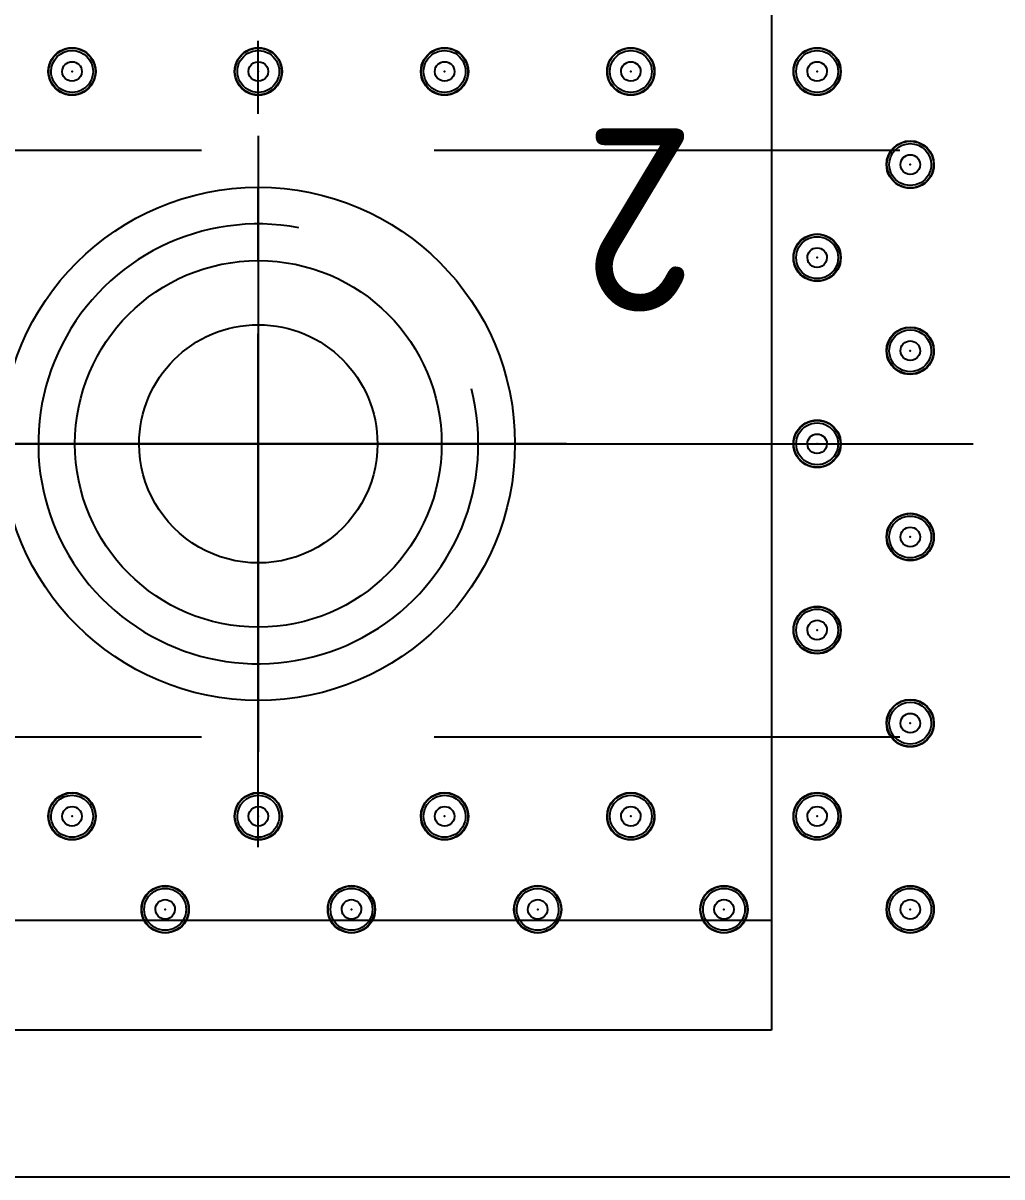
# Model space of a CAD drawing. Header units: millimetres. Extents: x 24815 to 37444, y -10619 to 6020.
# Drawn here: x 34920.71 to 34934.06, y 372.01 to 387.75 of the extents above; entities that cross this region are included whole.
import ezdxf

# ---------------------------------------------------------------- set-up
doc = ezdxf.new("R2010")
doc.units = ezdxf.units.MM
doc.linetypes.add('CENTER1', pattern=[10, 7, -1, 1, -1])
doc.linetypes.add('HIDDENX2', pattern=[19.05, 12.7, -6.35])
doc.styles.get("Standard").update_dxf_attribs({"font": 'ISOCP.SHX', "bigfont": 'WHGTXT.SHX'})

# ---------------------------------------------------------------- blocks, each defined once
blk = doc.blocks.new('A$C1A2F53D2')
at = {"color": 4}
for p, q in [((20, 7), (36, 7)), ((34.5, 7), (34.5, -7)), ((36, 7), (36, -7))]:
    blk.add_line(p, q, dxfattribs=at)
at = {"color": 1}
for p, q in [((28, 4.201), (28, -4.201)), ((23.799, 0), (32.201, 0))]:
    blk.add_line(p, q, dxfattribs=at)
at = {"color": 3}
blk.add_circle((28, 0), 2.5, dxfattribs=at)
blk.add_arc((28, 0), 3, 169.3529, 104.4668)
at = {"color": 3, "insert": (26.194, 5.969), "char_height": 2.5, "width": 1.7923, "attachment_point": 1, "rotation": 270}
blk.add_mtext('2', dxfattribs=at)
blk = doc.blocks.new('A$C3CC6408C')
at = {"color": 2}
blk.add_line((-225.223, -11.4), (-205.724, -11.4), dxfattribs=at)
blk.add_line((-225.223, -11.4), (-205.724, -11.4), dxfattribs=at)
at = {"color": 2, "extrusion": (0, 0, -1)}
for centre, major_axis, start_param, end_param in [((-218.014, -6.32), (-0.229, 0.229), 5.497787, 8.63938), ((-218.014, -6.32), (-0.229, 0.229), 5.497787, 8.63938), ((-218.014, -6.32), (-0.225, 0.225), 5.497787, 8.63938), ((-218.014, -6.32), (-0.225, 0.225), 5.497787, 8.63938), ((-218.014, -6.32), (0.202, 0.202), 3.926991, 7.068583), ((-218.014, -6.32), (0.202, 0.202), 3.926991, 7.068583), ((-218.014, -6.32), (0.202, 0.202), 3.926991, 7.068583), ((-218.014, -6.32), (0.202, 0.202), 3.926991, 7.068583), ((-218.014, -6.32), (0.202, 0.202), 3.926991, 7.068583), ((-218.014, -6.32), (0.202, 0.202), 3.926991, 7.068583), ((-218.014, -6.32), (0.202, 0.202), 3.926991, 7.068583), ((-218.014, -6.32), (0.202, 0.202), 3.926991, 7.068583), ((-218.014, -6.32), (0.202, 0.202), 3.926991, 7.068583), ((-218.014, -6.32), (0.202, 0.202), 3.926991, 7.068583), ((-218.014, -6.32), (0.202, 0.202), 3.926991, 7.068583), ((-215.474, -6.32), (-0.229, 0.229), 5.497787, 8.63938), ((-215.474, -6.32), (-0.229, 0.229), 5.497787, 8.63938), ((-215.474, -6.32), (0.225, 0.225), 3.926991, 7.068583), ((-215.474, -6.32), (0.225, 0.225), 3.926991, 7.068583), ((-215.474, -6.32), (-0.202, 0.202), 5.497787, 8.63938), ((-215.474, -6.32), (-0.202, 0.202), 5.497787, 8.63938), ((-215.474, -6.32), (-0.202, 0.202), 5.497787, 8.63938), ((-215.474, -6.32), (-0.202, 0.202), 5.497787, 8.63938), ((-215.474, -6.32), (-0.202, 0.202), 5.497787, 8.63938), ((-215.474, -6.32), (-0.202, 0.202), 5.497787, 8.63938), ((-215.474, -6.32), (-0.202, 0.202), 5.497787, 8.63938), ((-215.474, -6.32), (-0.202, 0.202), 5.497787, 8.63938), ((-215.474, -6.32), (-0.202, 0.202), 5.497787, 8.63938), ((-215.474, -6.32), (-0.202, 0.202), 5.497787, 8.63938), ((-215.474, -6.32), (-0.202, 0.202), 5.497787, 8.63938), ((-212.934, -6.32), (-0.229, 0.229), 5.497787, 8.63938), ((-212.934, -6.32), (-0.229, 0.229), 5.497787, 8.63938), ((-212.934, -6.32), (0.225, 0.225), 3.926991, 7.068583), ((-212.934, -6.32), (0.225, 0.225), 3.926991, 7.068583), ((-212.934, -6.32), (-0.202, 0.202), 5.497787, 8.63938), ((-212.934, -6.32), (-0.202, 0.202), 5.497787, 8.63938), ((-212.934, -6.32), (-0.202, 0.202), 5.497787, 8.63938), ((-212.934, -6.32), (-0.202, 0.202), 5.497787, 8.63938), ((-212.934, -6.32), (-0.202, 0.202), 5.497787, 8.63938), ((-212.934, -6.32), (-0.202, 0.202), 5.497787, 8.63938), ((-212.934, -6.32), (-0.202, 0.202), 5.497787, 8.63938), ((-212.934, -6.32), (-0.202, 0.202), 5.497787, 8.63938), ((-212.934, -6.32), (-0.202, 0.202), 5.497787, 8.63938), ((-212.934, -6.32), (-0.202, 0.202), 5.497787, 8.63938), ((-212.934, -6.32), (-0.202, 0.202), 5.497787, 8.63938), ((-210.394, -6.32), (-0.229, 0.229), 5.497787, 8.63938), ((-210.394, -6.32), (-0.229, 0.229), 5.497787, 8.63938), ((-210.394, -6.32), (-0.225, 0.225), 5.497787, 8.63938), ((-210.394, -6.32), (-0.225, 0.225), 5.497787, 8.63938), ((-210.394, -6.32), (-0.202, 0.202), 5.497787, 8.63938), ((-210.394, -6.32), (-0.202, 0.202), 5.497787, 8.63938), ((-210.394, -6.32), (-0.202, 0.202), 5.497787, 8.63938), ((-210.394, -6.32), (-0.202, 0.202), 5.497787, 8.63938), ((-210.394, -6.32), (-0.202, 0.202), 5.497787, 8.63938), ((-210.394, -6.32), (-0.202, 0.202), 5.497787, 8.63938), ((-210.394, -6.32), (-0.202, 0.202), 5.497787, 8.63938), ((-210.394, -6.32), (-0.202, 0.202), 5.497787, 8.63938), ((-210.394, -6.32), (-0.202, 0.202), 5.497787, 8.63938), ((-210.394, -6.32), (-0.202, 0.202), 5.497787, 8.63938), ((-210.394, -6.32), (-0.202, 0.202), 5.497787, 8.63938), ((-207.854, -6.32), (-0.229, 0.229), 5.497787, 8.63938), ((-207.854, -6.32), (-0.229, 0.229), 5.497787, 8.63938), ((-207.854, -6.32), (-0.225, 0.225), 5.497787, 8.63938), ((-207.854, -6.32), (-0.225, 0.225), 5.497787, 8.63938), ((-207.854, -6.32), (-0.202, 0.202), 5.497787, 8.63938), ((-207.854, -6.32), (-0.202, 0.202), 5.497787, 8.63938), ((-207.854, -6.32), (-0.202, 0.202), 5.497787, 8.63938), ((-207.854, -6.32), (-0.202, 0.202), 5.497787, 8.63938), ((-207.854, -6.32), (-0.202, 0.202), 5.497787, 8.63938), ((-207.854, -6.32), (-0.202, 0.202), 5.497787, 8.63938), ((-207.854, -6.32), (-0.202, 0.202), 5.497787, 8.63938), ((-207.854, -6.32), (-0.202, 0.202), 5.497787, 8.63938), ((-207.854, -6.32), (-0.202, 0.202), 5.497787, 8.63938), ((-207.854, -6.32), (-0.202, 0.202), 5.497787, 8.63938), ((-207.854, -6.32), (-0.202, 0.202), 5.497787, 8.63938), ((-218.014, -6.32), (0.0943, 0.0943), 3.926991, 7.068583), ((-218.014, -6.32), (0.0943, 0.0943), 3.926991, 7.068583), ((-215.474, -6.32), (-0.0943, 0.0943), 5.497787, 8.63938), ((-215.474, -6.32), (-0.0943, 0.0943), 5.497787, 8.63938), ((-212.934, -6.32), (0.0943, 0.0943), 3.926991, 7.068583), ((-212.934, -6.32), (0.0943, 0.0943), 3.926991, 7.068583), ((-210.394, -6.32), (0.0943, 0.0943), 3.926991, 7.068583), ((-210.394, -6.32), (0.0943, 0.0943), 3.926991, 7.068583), ((-207.854, -6.32), (0.0943, 0.0943), 3.926991, 7.068583), ((-207.854, -6.32), (0.0943, 0.0943), 3.926991, 7.068583), ((-218.014, -6.32), (0.229, 0.229), 0.785398, 3.926991), ((-218.014, -6.32), (0.229, 0.229), 0.785398, 3.926991), ((-218.014, -6.32), (0.225, 0.225), 0.785398, 3.926991), ((-218.014, -6.32), (0.225, 0.225), 0.785398, 3.926991), ((-218.014, -6.32), (0.202, 0.202), 0.785398, 3.926991), ((-218.014, -6.32), (0.202, 0.202), 0.785398, 3.926991), ((-218.014, -6.32), (0.202, 0.202), 0.785398, 3.926991), ((-218.014, -6.32), (0.202, 0.202), 0.785398, 3.926991), ((-218.014, -6.32), (0.202, 0.202), 0.785398, 3.926991), ((-218.014, -6.32), (0.202, 0.202), 0.785398, 3.926991), ((-218.014, -6.32), (0.202, 0.202), 0.785398, 3.926991), ((-218.014, -6.32), (0.202, 0.202), 0.785398, 3.926991), ((-218.014, -6.32), (0.202, 0.202), 0.785398, 3.926991), ((-218.014, -6.32), (0.202, 0.202), 0.785398, 3.926991), ((-218.014, -6.32), (0.202, 0.202), 0.785398, 3.926991), ((-218.014, -6.32), (-0.0943, 0.0943), 2.356194, 5.497787), ((-218.014, -6.32), (-0.0943, 0.0943), 2.356194, 5.497787), ((-215.474, -6.32), (0.229, 0.229), 0.785398, 3.926991), ((-215.474, -6.32), (0.229, 0.229), 0.785398, 3.926991), ((-215.474, -6.32), (0.225, 0.225), 0.785398, 3.926991), ((-215.474, -6.32), (0.225, 0.225), 0.785398, 3.926991), ((-215.474, -6.32), (0.202, 0.202), 0.785398, 3.926991), ((-215.474, -6.32), (0.202, 0.202), 0.785398, 3.926991), ((-215.474, -6.32), (0.202, 0.202), 0.785398, 3.926991), ((-215.474, -6.32), (0.202, 0.202), 0.785398, 3.926991), ((-215.474, -6.32), (0.202, 0.202), 0.785398, 3.926991), ((-215.474, -6.32), (0.202, 0.202), 0.785398, 3.926991), ((-215.474, -6.32), (0.202, 0.202), 0.785398, 3.926991), ((-215.474, -6.32), (0.202, 0.202), 0.785398, 3.926991), ((-215.474, -6.32), (0.202, 0.202), 0.785398, 3.926991), ((-215.474, -6.32), (0.202, 0.202), 0.785398, 3.926991), ((-215.474, -6.32), (0.202, 0.202), 0.785398, 3.926991), ((-215.474, -6.32), (0.0943, 0.0943), 0.785398, 3.926991), ((-215.474, -6.32), (0.0943, 0.0943), 0.785398, 3.926991), ((-212.934, -6.32), (0.229, 0.229), 0.785398, 3.926991), ((-212.934, -6.32), (0.229, 0.229), 0.785398, 3.926991), ((-212.934, -6.32), (-0.225, 0.225), 2.356194, 5.497787), ((-212.934, -6.32), (-0.225, 0.225), 2.356194, 5.497787), ((-212.934, -6.32), (-0.202, 0.202), 2.356194, 5.497787), ((-212.934, -6.32), (-0.202, 0.202), 2.356194, 5.497787), ((-212.934, -6.32), (-0.202, 0.202), 2.356194, 5.497787), ((-212.934, -6.32), (-0.202, 0.202), 2.356194, 5.497787), ((-212.934, -6.32), (-0.202, 0.202), 2.356194, 5.497787), ((-212.934, -6.32), (-0.202, 0.202), 2.356194, 5.497787), ((-212.934, -6.32), (-0.202, 0.202), 2.356194, 5.497787), ((-212.934, -6.32), (-0.202, 0.202), 2.356194, 5.497787), ((-212.934, -6.32), (-0.202, 0.202), 2.356194, 5.497787), ((-212.934, -6.32), (-0.202, 0.202), 2.356194, 5.497787), ((-212.934, -6.32), (-0.202, 0.202), 2.356194, 5.497787), ((-212.934, -6.32), (0.0943, 0.0943), 0.785398, 3.926991), ((-212.934, -6.32), (0.0943, 0.0943), 0.785398, 3.926991), ((-210.394, -6.32), (0.229, 0.229), 0.785398, 3.926991), ((-210.394, -6.32), (0.229, 0.229), 0.785398, 3.926991), ((-210.394, -6.32), (-0.225, 0.225), 2.356194, 5.497787), ((-210.394, -6.32), (-0.225, 0.225), 2.356194, 5.497787), ((-210.394, -6.32), (-0.202, 0.202), 2.356194, 5.497787), ((-210.394, -6.32), (-0.202, 0.202), 2.356194, 5.497787), ((-210.394, -6.32), (-0.202, 0.202), 2.356194, 5.497787), ((-210.394, -6.32), (-0.202, 0.202), 2.356194, 5.497787), ((-210.394, -6.32), (-0.202, 0.202), 2.356194, 5.497787), ((-210.394, -6.32), (-0.202, 0.202), 2.356194, 5.497787), ((-210.394, -6.32), (-0.202, 0.202), 2.356194, 5.497787), ((-210.394, -6.32), (-0.202, 0.202), 2.356194, 5.497787), ((-210.394, -6.32), (-0.202, 0.202), 2.356194, 5.497787), ((-210.394, -6.32), (-0.202, 0.202), 2.356194, 5.497787), ((-210.394, -6.32), (-0.202, 0.202), 2.356194, 5.497787), ((-210.394, -6.32), (0.0943, 0.0943), 0.785398, 3.926991), ((-210.394, -6.32), (0.0943, 0.0943), 0.785398, 3.926991), ((-207.854, -6.32), (0.229, 0.229), 0.785398, 3.926991), ((-207.854, -6.32), (0.229, 0.229), 0.785398, 3.926991), ((-207.854, -6.32), (0.225, 0.225), 0.785398, 3.926991), ((-207.854, -6.32), (0.225, 0.225), 0.785398, 3.926991), ((-207.854, -6.32), (0.202, 0.202), 0.785398, 3.926991), ((-207.854, -6.32), (0.202, 0.202), 0.785398, 3.926991), ((-207.854, -6.32), (0.202, 0.202), 0.785398, 3.926991), ((-207.854, -6.32), (0.202, 0.202), 0.785398, 3.926991), ((-207.854, -6.32), (0.202, 0.202), 0.785398, 3.926991), ((-207.854, -6.32), (0.202, 0.202), 0.785398, 3.926991), ((-207.854, -6.32), (0.202, 0.202), 0.785398, 3.926991), ((-207.854, -6.32), (0.202, 0.202), 0.785398, 3.926991), ((-207.854, -6.32), (0.202, 0.202), 0.785398, 3.926991), ((-207.854, -6.32), (0.202, 0.202), 0.785398, 3.926991), ((-207.854, -6.32), (0.202, 0.202), 0.785398, 3.926991), ((-207.854, -6.32), (0.0943, 0.0943), 0.785398, 3.926991), ((-207.854, -6.32), (0.0943, 0.0943), 0.785398, 3.926991), ((-206.584, -7.59), (0.229, 0.229), 3.926991, 7.068583), ((-206.584, -7.59), (0.229, 0.229), 3.926991, 7.068583), ((-206.584, -7.59), (-0.225, 0.225), 5.497787, 8.63938), ((-206.584, -7.59), (-0.225, 0.225), 5.497787, 8.63938), ((-206.584, -7.59), (0.202, 0.202), 3.926991, 7.068583), ((-206.584, -7.59), (0.202, 0.202), 3.926991, 7.068583), ((-206.584, -7.59), (0.202, 0.202), 3.926991, 7.068583), ((-206.584, -7.59), (0.202, 0.202), 3.926991, 7.068583), ((-206.584, -7.59), (0.202, 0.202), 3.926991, 7.068583), ((-206.584, -7.59), (0.202, 0.202), 3.926991, 7.068583), ((-206.584, -7.59), (0.202, 0.202), 3.926991, 7.068583), ((-206.584, -7.59), (0.202, 0.202), 3.926991, 7.068583), ((-206.584, -7.59), (0.202, 0.202), 3.926991, 7.068583), ((-206.584, -7.59), (0.202, 0.202), 3.926991, 7.068583), ((-206.584, -7.59), (0.202, 0.202), 3.926991, 7.068583), ((-206.584, -7.59), (0.0943, 0.0943), 3.926991, 7.068583), ((-206.584, -7.59), (0.0943, 0.0943), 3.926991, 7.068583), ((-206.584, -7.59), (0.229, 0.229), 0.785398, 3.926991), ((-206.584, -7.59), (0.229, 0.229), 0.785398, 3.926991), ((-206.584, -7.59), (-0.225, 0.225), 2.356194, 5.497787), ((-206.584, -7.59), (-0.225, 0.225), 2.356194, 5.497787), ((-206.584, -7.59), (-0.202, 0.202), 2.356194, 5.497787), ((-206.584, -7.59), (-0.202, 0.202), 2.356194, 5.497787), ((-206.584, -7.59), (-0.202, 0.202), 2.356194, 5.497787), ((-206.584, -7.59), (-0.202, 0.202), 2.356194, 5.497787), ((-206.584, -7.59), (-0.202, 0.202), 2.356194, 5.497787), ((-206.584, -7.59), (-0.202, 0.202), 2.356194, 5.497787), ((-206.584, -7.59), (-0.202, 0.202), 2.356194, 5.497787), ((-206.584, -7.59), (-0.202, 0.202), 2.356194, 5.497787), ((-206.584, -7.59), (-0.202, 0.202), 2.356194, 5.497787), ((-206.584, -7.59), (-0.202, 0.202), 2.356194, 5.497787), ((-206.584, -7.59), (-0.202, 0.202), 2.356194, 5.497787), ((-206.584, -7.59), (0.0943, 0.0943), 0.785398, 3.926991), ((-206.584, -7.59), (0.0943, 0.0943), 0.785398, 3.926991), ((-207.854, -8.86), (-0.229, 0.229), 5.497787, 8.63938), ((-207.854, -8.86), (-0.229, 0.229), 5.497787, 8.63938), ((-207.854, -8.86), (-0.225, 0.225), 5.497787, 8.63938), ((-207.854, -8.86), (-0.225, 0.225), 5.497787, 8.63938), ((-207.854, -8.86), (-0.202, 0.202), 5.497787, 8.63938), ((-207.854, -8.86), (-0.202, 0.202), 5.497787, 8.63938), ((-207.854, -8.86), (-0.202, 0.202), 5.497787, 8.63938), ((-207.854, -8.86), (-0.202, 0.202), 5.497787, 8.63938), ((-207.854, -8.86), (-0.202, 0.202), 5.497787, 8.63938), ((-207.854, -8.86), (-0.202, 0.202), 5.497787, 8.63938), ((-207.854, -8.86), (-0.202, 0.202), 5.497787, 8.63938), ((-207.854, -8.86), (-0.202, 0.202), 5.497787, 8.63938), ((-207.854, -8.86), (-0.202, 0.202), 5.497787, 8.63938), ((-207.854, -8.86), (-0.202, 0.202), 5.497787, 8.63938), ((-207.854, -8.86), (-0.202, 0.202), 5.497787, 8.63938), ((-207.854, -8.86), (0.0943, 0.0943), 3.926991, 7.068583), ((-207.854, -8.86), (0.0943, 0.0943), 3.926991, 7.068583), ((-207.854, -8.86), (-0.229, 0.229), 2.356194, 5.497787), ((-207.854, -8.86), (-0.229, 0.229), 2.356194, 5.497787), ((-207.854, -8.86), (0.225, 0.225), 0.785398, 3.926991), ((-207.854, -8.86), (0.225, 0.225), 0.785398, 3.926991), ((-207.854, -8.86), (-0.202, 0.202), 2.356194, 5.497787), ((-207.854, -8.86), (-0.202, 0.202), 2.356194, 5.497787), ((-207.854, -8.86), (-0.202, 0.202), 2.356194, 5.497787), ((-207.854, -8.86), (-0.202, 0.202), 2.356194, 5.497787), ((-207.854, -8.86), (-0.202, 0.202), 2.356194, 5.497787), ((-207.854, -8.86), (-0.202, 0.202), 2.356194, 5.497787), ((-207.854, -8.86), (-0.202, 0.202), 2.356194, 5.497787), ((-207.854, -8.86), (-0.202, 0.202), 2.356194, 5.497787), ((-207.854, -8.86), (-0.202, 0.202), 2.356194, 5.497787), ((-207.854, -8.86), (-0.202, 0.202), 2.356194, 5.497787), ((-207.854, -8.86), (-0.202, 0.202), 2.356194, 5.497787), ((-207.854, -8.86), (0.0943, 0.0943), 0.785398, 3.926991), ((-207.854, -8.86), (0.0943, 0.0943), 0.785398, 3.926991), ((-215.474, -11.4), (1.149, 1.149), 3.926991, 7.068583), ((-215.474, -11.4), (1.149, 1.149), 3.926991, 7.068583), ((-206.584, -10.13), (0.229, 0.229), 3.926991, 7.068583), ((-206.584, -10.13), (0.229, 0.229), 3.926991, 7.068583), ((-206.584, -10.13), (0.225, 0.225), 3.926991, 7.068583), ((-206.584, -10.13), (0.225, 0.225), 3.926991, 7.068583), ((-206.584, -10.13), (0.202, 0.202), 3.926991, 7.068583), ((-206.584, -10.13), (0.202, 0.202), 3.926991, 7.068583), ((-206.584, -10.13), (0.202, 0.202), 3.926991, 7.068583), ((-206.584, -10.13), (0.202, 0.202), 3.926991, 7.068583), ((-206.584, -10.13), (0.202, 0.202), 3.926991, 7.068583), ((-206.584, -10.13), (0.202, 0.202), 3.926991, 7.068583), ((-206.584, -10.13), (0.202, 0.202), 3.926991, 7.068583), ((-206.584, -10.13), (0.202, 0.202), 3.926991, 7.068583), ((-206.584, -10.13), (0.202, 0.202), 3.926991, 7.068583), ((-206.584, -10.13), (0.202, 0.202), 3.926991, 7.068583), ((-206.584, -10.13), (0.202, 0.202), 3.926991, 7.068583), ((-206.584, -10.13), (0.0943, 0.0943), 3.926991, 7.068583), ((-206.584, -10.13), (0.0943, 0.0943), 3.926991, 7.068583), ((-206.584, -10.13), (-0.229, 0.229), 2.356194, 5.497787), ((-206.584, -10.13), (-0.229, 0.229), 2.356194, 5.497787), ((-206.584, -10.13), (-0.225, 0.225), 2.356194, 5.497787), ((-206.584, -10.13), (-0.225, 0.225), 2.356194, 5.497787), ((-206.584, -10.13), (-0.202, 0.202), 2.356194, 5.497787), ((-206.584, -10.13), (-0.202, 0.202), 2.356194, 5.497787), ((-206.584, -10.13), (-0.202, 0.202), 2.356194, 5.497787), ((-206.584, -10.13), (-0.202, 0.202), 2.356194, 5.497787), ((-206.584, -10.13), (-0.202, 0.202), 2.356194, 5.497787), ((-206.584, -10.13), (-0.202, 0.202), 2.356194, 5.497787), ((-206.584, -10.13), (-0.202, 0.202), 2.356194, 5.497787), ((-206.584, -10.13), (-0.202, 0.202), 2.356194, 5.497787), ((-206.584, -10.13), (-0.202, 0.202), 2.356194, 5.497787), ((-206.584, -10.13), (-0.202, 0.202), 2.356194, 5.497787), ((-206.584, -10.13), (-0.202, 0.202), 2.356194, 5.497787), ((-206.584, -10.13), (0.0943, 0.0943), 0.785398, 3.926991), ((-206.584, -10.13), (0.0943, 0.0943), 0.785398, 3.926991), ((-207.854, -11.4), (-0.229, 0.229), 5.497787, 8.63938), ((-207.854, -11.4), (-0.229, 0.229), 5.497787, 8.63938), ((-207.854, -11.4), (-0.225, 0.225), 5.497787, 8.63938), ((-207.854, -11.4), (-0.225, 0.225), 5.497787, 8.63938), ((-207.854, -11.4), (-0.202, 0.202), 5.497787, 8.63938), ((-207.854, -11.4), (-0.202, 0.202), 5.497787, 8.63938), ((-207.854, -11.4), (-0.202, 0.202), 5.497787, 8.63938), ((-207.854, -11.4), (-0.202, 0.202), 5.497787, 8.63938), ((-207.854, -11.4), (-0.202, 0.202), 5.497787, 8.63938), ((-207.854, -11.4), (-0.202, 0.202), 5.497787, 8.63938), ((-207.854, -11.4), (-0.202, 0.202), 5.497787, 8.63938), ((-207.854, -11.4), (-0.202, 0.202), 5.497787, 8.63938), ((-207.854, -11.4), (-0.202, 0.202), 5.497787, 8.63938), ((-207.854, -11.4), (-0.202, 0.202), 5.497787, 8.63938), ((-207.854, -11.4), (-0.202, 0.202), 5.497787, 8.63938), ((-207.854, -11.4), (0.0943, 0.0943), 3.926991, 7.068583), ((-207.854, -11.4), (0.0943, 0.0943), 3.926991, 7.068583), ((-215.474, -11.4), (1.149, 1.149), 0.785398, 3.926991), ((-215.474, -11.4), (1.149, 1.149), 0.785398, 3.926991), ((-207.854, -11.4), (0.229, 0.229), 0.785398, 3.926991), ((-207.854, -11.4), (0.229, 0.229), 0.785398, 3.926991), ((-207.854, -11.4), (0.225, 0.225), 0.785398, 3.926991), ((-207.854, -11.4), (0.225, 0.225), 0.785398, 3.926991), ((-207.854, -11.4), (0.202, 0.202), 0.785398, 3.926991), ((-207.854, -11.4), (0.202, 0.202), 0.785398, 3.926991), ((-207.854, -11.4), (0.202, 0.202), 0.785398, 3.926991), ((-207.854, -11.4), (0.202, 0.202), 0.785398, 3.926991), ((-207.854, -11.4), (0.202, 0.202), 0.785398, 3.926991), ((-207.854, -11.4), (0.202, 0.202), 0.785398, 3.926991), ((-207.854, -11.4), (0.202, 0.202), 0.785398, 3.926991), ((-207.854, -11.4), (0.202, 0.202), 0.785398, 3.926991), ((-207.854, -11.4), (0.202, 0.202), 0.785398, 3.926991), ((-207.854, -11.4), (0.202, 0.202), 0.785398, 3.926991), ((-207.854, -11.4), (0.202, 0.202), 0.785398, 3.926991), ((-207.854, -11.4), (0.0943, 0.0943), 0.785398, 3.926991), ((-207.854, -11.4), (0.0943, 0.0943), 0.785398, 3.926991), ((-206.584, -12.67), (-0.229, 0.229), 5.497787, 8.63938), ((-206.584, -12.67), (-0.229, 0.229), 5.497787, 8.63938), ((-206.584, -12.67), (0.225, 0.225), 3.926991, 7.068583), ((-206.584, -12.67), (0.225, 0.225), 3.926991, 7.068583), ((-206.584, -12.67), (-0.202, 0.202), 5.497787, 8.63938), ((-206.584, -12.67), (-0.202, 0.202), 5.497787, 8.63938), ((-206.584, -12.67), (-0.202, 0.202), 5.497787, 8.63938), ((-206.584, -12.67), (-0.202, 0.202), 5.497787, 8.63938), ((-206.584, -12.67), (-0.202, 0.202), 5.497787, 8.63938), ((-206.584, -12.67), (-0.202, 0.202), 5.497787, 8.63938), ((-206.584, -12.67), (-0.202, 0.202), 5.497787, 8.63938), ((-206.584, -12.67), (-0.202, 0.202), 5.497787, 8.63938), ((-206.584, -12.67), (-0.202, 0.202), 5.497787, 8.63938), ((-206.584, -12.67), (-0.202, 0.202), 5.497787, 8.63938), ((-206.584, -12.67), (-0.202, 0.202), 5.497787, 8.63938), ((-206.584, -12.67), (0.0943, 0.0943), 3.926991, 7.068583), ((-206.584, -12.67), (0.0943, 0.0943), 3.926991, 7.068583), ((-206.584, -12.67), (0.229, 0.229), 0.785398, 3.926991), ((-206.584, -12.67), (0.229, 0.229), 0.785398, 3.926991), ((-206.584, -12.67), (-0.225, 0.225), 2.356194, 5.497787), ((-206.584, -12.67), (-0.225, 0.225), 2.356194, 5.497787), ((-206.584, -12.67), (-0.202, 0.202), 2.356194, 5.497787), ((-206.584, -12.67), (-0.202, 0.202), 2.356194, 5.497787), ((-206.584, -12.67), (-0.202, 0.202), 2.356194, 5.497787), ((-206.584, -12.67), (-0.202, 0.202), 2.356194, 5.497787), ((-206.584, -12.67), (-0.202, 0.202), 2.356194, 5.497787), ((-206.584, -12.67), (-0.202, 0.202), 2.356194, 5.497787), ((-206.584, -12.67), (-0.202, 0.202), 2.356194, 5.497787), ((-206.584, -12.67), (-0.202, 0.202), 2.356194, 5.497787), ((-206.584, -12.67), (-0.202, 0.202), 2.356194, 5.497787), ((-206.584, -12.67), (-0.202, 0.202), 2.356194, 5.497787), ((-206.584, -12.67), (-0.202, 0.202), 2.356194, 5.497787), ((-206.584, -12.67), (0.0943, 0.0943), 0.785398, 3.926991), ((-206.584, -12.67), (0.0943, 0.0943), 0.785398, 3.926991), ((-207.854, -13.94), (-0.229, 0.229), 5.497787, 8.63938), ((-207.854, -13.94), (-0.229, 0.229), 5.497787, 8.63938), ((-207.854, -13.94), (-0.225, 0.225), 5.497787, 8.63938), ((-207.854, -13.94), (-0.225, 0.225), 5.497787, 8.63938), ((-207.854, -13.94), (-0.202, 0.202), 5.497787, 8.63938), ((-207.854, -13.94), (-0.202, 0.202), 5.497787, 8.63938), ((-207.854, -13.94), (-0.202, 0.202), 5.497787, 8.63938), ((-207.854, -13.94), (-0.202, 0.202), 5.497787, 8.63938), ((-207.854, -13.94), (-0.202, 0.202), 5.497787, 8.63938), ((-207.854, -13.94), (-0.202, 0.202), 5.497787, 8.63938), ((-207.854, -13.94), (-0.202, 0.202), 5.497787, 8.63938), ((-207.854, -13.94), (-0.202, 0.202), 5.497787, 8.63938), ((-207.854, -13.94), (-0.202, 0.202), 5.497787, 8.63938), ((-207.854, -13.94), (-0.202, 0.202), 5.497787, 8.63938), ((-207.854, -13.94), (-0.202, 0.202), 5.497787, 8.63938), ((-207.854, -13.94), (0.0943, 0.0943), 3.926991, 7.068583), ((-207.854, -13.94), (0.0943, 0.0943), 3.926991, 7.068583), ((-207.854, -13.94), (0.229, 0.229), 0.785398, 3.926991), ((-207.854, -13.94), (0.229, 0.229), 0.785398, 3.926991), ((-207.854, -13.94), (-0.225, 0.225), 2.356194, 5.497787), ((-207.854, -13.94), (-0.225, 0.225), 2.356194, 5.497787), ((-207.854, -13.94), (-0.202, 0.202), 2.356194, 5.497787), ((-207.854, -13.94), (-0.202, 0.202), 2.356194, 5.497787), ((-207.854, -13.94), (-0.202, 0.202), 2.356194, 5.497787), ((-207.854, -13.94), (-0.202, 0.202), 2.356194, 5.497787), ((-207.854, -13.94), (-0.202, 0.202), 2.356194, 5.497787), ((-207.854, -13.94), (-0.202, 0.202), 2.356194, 5.497787), ((-207.854, -13.94), (-0.202, 0.202), 2.356194, 5.497787), ((-207.854, -13.94), (-0.202, 0.202), 2.356194, 5.497787), ((-207.854, -13.94), (-0.202, 0.202), 2.356194, 5.497787), ((-207.854, -13.94), (-0.202, 0.202), 2.356194, 5.497787), ((-207.854, -13.94), (-0.202, 0.202), 2.356194, 5.497787), ((-207.854, -13.94), (0.0943, 0.0943), 0.785398, 3.926991), ((-207.854, -13.94), (0.0943, 0.0943), 0.785398, 3.926991), ((-206.584, -15.21), (0.229, 0.229), 3.926991, 7.068583), ((-206.584, -15.21), (0.229, 0.229), 3.926991, 7.068583), ((-206.584, -15.21), (0.225, 0.225), 3.926991, 7.068583), ((-206.584, -15.21), (0.225, 0.225), 3.926991, 7.068583), ((-206.584, -15.21), (0.202, 0.202), 3.926991, 7.068583), ((-206.584, -15.21), (0.202, 0.202), 3.926991, 7.068583), ((-206.584, -15.21), (0.202, 0.202), 3.926991, 7.068583), ((-206.584, -15.21), (0.202, 0.202), 3.926991, 7.068583), ((-206.584, -15.21), (0.202, 0.202), 3.926991, 7.068583), ((-206.584, -15.21), (0.202, 0.202), 3.926991, 7.068583), ((-206.584, -15.21), (0.202, 0.202), 3.926991, 7.068583), ((-206.584, -15.21), (0.202, 0.202), 3.926991, 7.068583), ((-206.584, -15.21), (0.202, 0.202), 3.926991, 7.068583), ((-206.584, -15.21), (0.202, 0.202), 3.926991, 7.068583), ((-206.584, -15.21), (0.202, 0.202), 3.926991, 7.068583), ((-206.584, -15.21), (0.0943, 0.0943), 3.926991, 7.068583), ((-206.584, -15.21), (0.0943, 0.0943), 3.926991, 7.068583), ((-206.584, -15.21), (-0.229, 0.229), 2.356194, 5.497787), ((-206.584, -15.21), (-0.229, 0.229), 2.356194, 5.497787), ((-206.584, -15.21), (-0.225, 0.225), 2.356194, 5.497787), ((-206.584, -15.21), (-0.225, 0.225), 2.356194, 5.497787), ((-206.584, -15.21), (-0.202, 0.202), 2.356194, 5.497787), ((-206.584, -15.21), (-0.202, 0.202), 2.356194, 5.497787), ((-206.584, -15.21), (-0.202, 0.202), 2.356194, 5.497787), ((-206.584, -15.21), (-0.202, 0.202), 2.356194, 5.497787), ((-206.584, -15.21), (-0.202, 0.202), 2.356194, 5.497787), ((-206.584, -15.21), (-0.202, 0.202), 2.356194, 5.497787), ((-206.584, -15.21), (-0.202, 0.202), 2.356194, 5.497787), ((-206.584, -15.21), (-0.202, 0.202), 2.356194, 5.497787), ((-206.584, -15.21), (-0.202, 0.202), 2.356194, 5.497787), ((-206.584, -15.21), (-0.202, 0.202), 2.356194, 5.497787), ((-206.584, -15.21), (-0.202, 0.202), 2.356194, 5.497787), ((-206.584, -15.21), (0.0943, 0.0943), 0.785398, 3.926991), ((-206.584, -15.21), (0.0943, 0.0943), 0.785398, 3.926991), ((-218.014, -16.48), (0.229, 0.229), 3.926991, 7.068583), ((-218.014, -16.48), (0.229, 0.229), 3.926991, 7.068583), ((-218.014, -16.48), (-0.225, 0.225), 5.497787, 8.63938), ((-218.014, -16.48), (-0.225, 0.225), 5.497787, 8.63938), ((-218.014, -16.48), (0.202, 0.202), 3.926991, 7.068583), ((-218.014, -16.48), (0.202, 0.202), 3.926991, 7.068583), ((-218.014, -16.48), (0.202, 0.202), 3.926991, 7.068583), ((-218.014, -16.48), (0.202, 0.202), 3.926991, 7.068583), ((-218.014, -16.48), (0.202, 0.202), 3.926991, 7.068583), ((-218.014, -16.48), (0.202, 0.202), 3.926991, 7.068583), ((-218.014, -16.48), (0.202, 0.202), 3.926991, 7.068583), ((-218.014, -16.48), (0.202, 0.202), 3.926991, 7.068583), ((-218.014, -16.48), (0.202, 0.202), 3.926991, 7.068583), ((-218.014, -16.48), (0.202, 0.202), 3.926991, 7.068583), ((-218.014, -16.48), (0.202, 0.202), 3.926991, 7.068583), ((-215.474, -16.48), (0.229, 0.229), 3.926991, 7.068583), ((-215.474, -16.48), (0.229, 0.229), 3.926991, 7.068583), ((-215.474, -16.48), (0.225, 0.225), 3.926991, 7.068583), ((-215.474, -16.48), (0.225, 0.225), 3.926991, 7.068583), ((-215.474, -16.48), (0.202, 0.202), 3.926991, 7.068583), ((-215.474, -16.48), (0.202, 0.202), 3.926991, 7.068583), ((-215.474, -16.48), (0.202, 0.202), 3.926991, 7.068583), ((-215.474, -16.48), (0.202, 0.202), 3.926991, 7.068583), ((-215.474, -16.48), (0.202, 0.202), 3.926991, 7.068583), ((-215.474, -16.48), (0.202, 0.202), 3.926991, 7.068583), ((-215.474, -16.48), (0.202, 0.202), 3.926991, 7.068583), ((-215.474, -16.48), (0.202, 0.202), 3.926991, 7.068583), ((-215.474, -16.48), (0.202, 0.202), 3.926991, 7.068583), ((-215.474, -16.48), (0.202, 0.202), 3.926991, 7.068583), ((-215.474, -16.48), (0.202, 0.202), 3.926991, 7.068583), ((-212.934, -16.48), (0.229, 0.229), 3.926991, 7.068583), ((-212.934, -16.48), (0.229, 0.229), 3.926991, 7.068583), ((-212.934, -16.48), (0.225, 0.225), 3.926991, 7.068583), ((-212.934, -16.48), (0.225, 0.225), 3.926991, 7.068583), ((-212.934, -16.48), (0.202, 0.202), 3.926991, 7.068583), ((-212.934, -16.48), (0.202, 0.202), 3.926991, 7.068583), ((-212.934, -16.48), (0.202, 0.202), 3.926991, 7.068583), ((-212.934, -16.48), (0.202, 0.202), 3.926991, 7.068583), ((-212.934, -16.48), (0.202, 0.202), 3.926991, 7.068583), ((-212.934, -16.48), (0.202, 0.202), 3.926991, 7.068583), ((-212.934, -16.48), (0.202, 0.202), 3.926991, 7.068583), ((-212.934, -16.48), (0.202, 0.202), 3.926991, 7.068583), ((-212.934, -16.48), (0.202, 0.202), 3.926991, 7.068583), ((-212.934, -16.48), (0.202, 0.202), 3.926991, 7.068583), ((-212.934, -16.48), (0.202, 0.202), 3.926991, 7.068583), ((-210.394, -16.48), (0.229, 0.229), 3.926991, 7.068583), ((-210.394, -16.48), (0.229, 0.229), 3.926991, 7.068583), ((-210.394, -16.48), (-0.225, 0.225), 5.497787, 8.63938), ((-210.394, -16.48), (-0.225, 0.225), 5.497787, 8.63938), ((-210.394, -16.48), (-0.202, 0.202), 5.497787, 8.63938), ((-210.394, -16.48), (-0.202, 0.202), 5.497787, 8.63938), ((-210.394, -16.48), (-0.202, 0.202), 5.497787, 8.63938), ((-210.394, -16.48), (-0.202, 0.202), 5.497787, 8.63938), ((-210.394, -16.48), (-0.202, 0.202), 5.497787, 8.63938), ((-210.394, -16.48), (-0.202, 0.202), 5.497787, 8.63938), ((-210.394, -16.48), (-0.202, 0.202), 5.497787, 8.63938), ((-210.394, -16.48), (-0.202, 0.202), 5.497787, 8.63938), ((-210.394, -16.48), (-0.202, 0.202), 5.497787, 8.63938), ((-210.394, -16.48), (-0.202, 0.202), 5.497787, 8.63938), ((-210.394, -16.48), (-0.202, 0.202), 5.497787, 8.63938), ((-207.854, -16.48), (-0.229, 0.229), 5.497787, 8.63938), ((-207.854, -16.48), (-0.229, 0.229), 5.497787, 8.63938), ((-207.854, -16.48), (-0.225, 0.225), 5.497787, 8.63938), ((-207.854, -16.48), (-0.225, 0.225), 5.497787, 8.63938), ((-207.854, -16.48), (-0.202, 0.202), 5.497787, 8.63938), ((-207.854, -16.48), (-0.202, 0.202), 5.497787, 8.63938), ((-207.854, -16.48), (-0.202, 0.202), 5.497787, 8.63938), ((-207.854, -16.48), (-0.202, 0.202), 5.497787, 8.63938), ((-207.854, -16.48), (-0.202, 0.202), 5.497787, 8.63938), ((-207.854, -16.48), (-0.202, 0.202), 5.497787, 8.63938), ((-207.854, -16.48), (-0.202, 0.202), 5.497787, 8.63938), ((-207.854, -16.48), (-0.202, 0.202), 5.497787, 8.63938), ((-207.854, -16.48), (-0.202, 0.202), 5.497787, 8.63938), ((-207.854, -16.48), (-0.202, 0.202), 5.497787, 8.63938), ((-207.854, -16.48), (-0.202, 0.202), 5.497787, 8.63938), ((-218.014, -16.48), (0.0943, 0.0943), 3.926991, 7.068583), ((-218.014, -16.48), (0.0943, 0.0943), 3.926991, 7.068583), ((-215.474, -16.48), (-0.0943, 0.0943), 5.497787, 8.63938), ((-215.474, -16.48), (-0.0943, 0.0943), 5.497787, 8.63938), ((-212.934, -16.48), (0.0943, 0.0943), 3.926991, 7.068583), ((-212.934, -16.48), (0.0943, 0.0943), 3.926991, 7.068583), ((-210.394, -16.48), (0.0943, 0.0943), 3.926991, 7.068583), ((-210.394, -16.48), (0.0943, 0.0943), 3.926991, 7.068583), ((-207.854, -16.48), (0.0943, 0.0943), 3.926991, 7.068583), ((-207.854, -16.48), (0.0943, 0.0943), 3.926991, 7.068583), ((-218.014, -16.48), (-0.229, 0.229), 2.356194, 5.497787), ((-218.014, -16.48), (-0.229, 0.229), 2.356194, 5.497787), ((-218.014, -16.48), (0.225, 0.225), 0.785398, 3.926991), ((-218.014, -16.48), (0.225, 0.225), 0.785398, 3.926991), ((-218.014, -16.48), (-0.202, 0.202), 2.356194, 5.497787), ((-218.014, -16.48), (-0.202, 0.202), 2.356194, 5.497787), ((-218.014, -16.48), (-0.202, 0.202), 2.356194, 5.497787), ((-218.014, -16.48), (-0.202, 0.202), 2.356194, 5.497787), ((-218.014, -16.48), (-0.202, 0.202), 2.356194, 5.497787), ((-218.014, -16.48), (-0.202, 0.202), 2.356194, 5.497787), ((-218.014, -16.48), (-0.202, 0.202), 2.356194, 5.497787), ((-218.014, -16.48), (-0.202, 0.202), 2.356194, 5.497787), ((-218.014, -16.48), (-0.202, 0.202), 2.356194, 5.497787), ((-218.014, -16.48), (-0.202, 0.202), 2.356194, 5.497787), ((-218.014, -16.48), (-0.202, 0.202), 2.356194, 5.497787), ((-218.014, -16.48), (-0.0943, 0.0943), 2.356194, 5.497787), ((-218.014, -16.48), (-0.0943, 0.0943), 2.356194, 5.497787), ((-215.474, -16.48), (-0.229, 0.229), 2.356194, 5.497787), ((-215.474, -16.48), (-0.229, 0.229), 2.356194, 5.497787), ((-215.474, -16.48), (0.225, 0.225), 0.785398, 3.926991), ((-215.474, -16.48), (0.225, 0.225), 0.785398, 3.926991), ((-215.474, -16.48), (0.202, 0.202), 0.785398, 3.926991), ((-215.474, -16.48), (0.202, 0.202), 0.785398, 3.926991), ((-215.474, -16.48), (0.202, 0.202), 0.785398, 3.926991), ((-215.474, -16.48), (0.202, 0.202), 0.785398, 3.926991), ((-215.474, -16.48), (0.202, 0.202), 0.785398, 3.926991), ((-215.474, -16.48), (0.202, 0.202), 0.785398, 3.926991), ((-215.474, -16.48), (0.202, 0.202), 0.785398, 3.926991), ((-215.474, -16.48), (0.202, 0.202), 0.785398, 3.926991), ((-215.474, -16.48), (0.202, 0.202), 0.785398, 3.926991), ((-215.474, -16.48), (0.202, 0.202), 0.785398, 3.926991), ((-215.474, -16.48), (0.202, 0.202), 0.785398, 3.926991), ((-215.474, -16.48), (0.0943, 0.0943), 0.785398, 3.926991), ((-215.474, -16.48), (0.0943, 0.0943), 0.785398, 3.926991), ((-212.934, -16.48), (-0.229, 0.229), 2.356194, 5.497787), ((-212.934, -16.48), (-0.229, 0.229), 2.356194, 5.497787), ((-212.934, -16.48), (-0.225, 0.225), 2.356194, 5.497787), ((-212.934, -16.48), (-0.225, 0.225), 2.356194, 5.497787), ((-212.934, -16.48), (-0.202, 0.202), 2.356194, 5.497787), ((-212.934, -16.48), (-0.202, 0.202), 2.356194, 5.497787), ((-212.934, -16.48), (-0.202, 0.202), 2.356194, 5.497787), ((-212.934, -16.48), (-0.202, 0.202), 2.356194, 5.497787), ((-212.934, -16.48), (-0.202, 0.202), 2.356194, 5.497787), ((-212.934, -16.48), (-0.202, 0.202), 2.356194, 5.497787), ((-212.934, -16.48), (-0.202, 0.202), 2.356194, 5.497787), ((-212.934, -16.48), (-0.202, 0.202), 2.356194, 5.497787), ((-212.934, -16.48), (-0.202, 0.202), 2.356194, 5.497787), ((-212.934, -16.48), (-0.202, 0.202), 2.356194, 5.497787), ((-212.934, -16.48), (-0.202, 0.202), 2.356194, 5.497787), ((-212.934, -16.48), (0.0943, 0.0943), 0.785398, 3.926991), ((-212.934, -16.48), (0.0943, 0.0943), 0.785398, 3.926991), ((-210.394, -16.48), (-0.229, 0.229), 2.356194, 5.497787), ((-210.394, -16.48), (-0.229, 0.229), 2.356194, 5.497787), ((-210.394, -16.48), (-0.225, 0.225), 2.356194, 5.497787), ((-210.394, -16.48), (-0.225, 0.225), 2.356194, 5.497787), ((-210.394, -16.48), (-0.202, 0.202), 2.356194, 5.497787), ((-210.394, -16.48), (-0.202, 0.202), 2.356194, 5.497787), ((-210.394, -16.48), (-0.202, 0.202), 2.356194, 5.497787), ((-210.394, -16.48), (-0.202, 0.202), 2.356194, 5.497787), ((-210.394, -16.48), (-0.202, 0.202), 2.356194, 5.497787), ((-210.394, -16.48), (-0.202, 0.202), 2.356194, 5.497787), ((-210.394, -16.48), (-0.202, 0.202), 2.356194, 5.497787), ((-210.394, -16.48), (-0.202, 0.202), 2.356194, 5.497787), ((-210.394, -16.48), (-0.202, 0.202), 2.356194, 5.497787), ((-210.394, -16.48), (-0.202, 0.202), 2.356194, 5.497787), ((-210.394, -16.48), (-0.202, 0.202), 2.356194, 5.497787), ((-210.394, -16.48), (0.0943, 0.0943), 0.785398, 3.926991), ((-210.394, -16.48), (0.0943, 0.0943), 0.785398, 3.926991), ((-207.854, -16.48), (-0.229, 0.229), 2.356194, 5.497787), ((-207.854, -16.48), (-0.229, 0.229), 2.356194, 5.497787), ((-207.854, -16.48), (0.225, 0.225), 0.785398, 3.926991), ((-207.854, -16.48), (0.225, 0.225), 0.785398, 3.926991), ((-207.854, -16.48), (-0.202, 0.202), 2.356194, 5.497787), ((-207.854, -16.48), (-0.202, 0.202), 2.356194, 5.497787), ((-207.854, -16.48), (-0.202, 0.202), 2.356194, 5.497787), ((-207.854, -16.48), (-0.202, 0.202), 2.356194, 5.497787), ((-207.854, -16.48), (-0.202, 0.202), 2.356194, 5.497787), ((-207.854, -16.48), (-0.202, 0.202), 2.356194, 5.497787), ((-207.854, -16.48), (-0.202, 0.202), 2.356194, 5.497787), ((-207.854, -16.48), (-0.202, 0.202), 2.356194, 5.497787), ((-207.854, -16.48), (-0.202, 0.202), 2.356194, 5.497787), ((-207.854, -16.48), (-0.202, 0.202), 2.356194, 5.497787), ((-207.854, -16.48), (-0.202, 0.202), 2.356194, 5.497787), ((-207.854, -16.48), (0.0943, 0.0943), 0.785398, 3.926991), ((-207.854, -16.48), (0.0943, 0.0943), 0.785398, 3.926991), ((-216.744, -17.75), (-0.229, 0.229), 5.497787, 8.63938), ((-216.744, -17.75), (-0.229, 0.229), 5.497787, 8.63938), ((-216.744, -17.75), (-0.225, 0.225), 5.497787, 8.63938), ((-216.744, -17.75), (-0.225, 0.225), 5.497787, 8.63938), ((-216.744, -17.75), (-0.202, 0.202), 5.497787, 8.63938), ((-216.744, -17.75), (-0.202, 0.202), 5.497787, 8.63938), ((-216.744, -17.75), (-0.202, 0.202), 5.497787, 8.63938), ((-216.744, -17.75), (-0.202, 0.202), 5.497787, 8.63938), ((-216.744, -17.75), (-0.202, 0.202), 5.497787, 8.63938), ((-216.744, -17.75), (-0.202, 0.202), 5.497787, 8.63938), ((-216.744, -17.75), (-0.202, 0.202), 5.497787, 8.63938), ((-216.744, -17.75), (-0.202, 0.202), 5.497787, 8.63938), ((-216.744, -17.75), (-0.202, 0.202), 5.497787, 8.63938), ((-216.744, -17.75), (-0.202, 0.202), 5.497787, 8.63938), ((-216.744, -17.75), (-0.202, 0.202), 5.497787, 8.63938), ((-214.204, -17.75), (-0.229, 0.229), 5.497787, 8.63938), ((-214.204, -17.75), (-0.229, 0.229), 5.497787, 8.63938), ((-214.204, -17.75), (-0.225, 0.225), 5.497787, 8.63938), ((-214.204, -17.75), (-0.225, 0.225), 5.497787, 8.63938), ((-214.204, -17.75), (-0.202, 0.202), 5.497787, 8.63938), ((-214.204, -17.75), (-0.202, 0.202), 5.497787, 8.63938), ((-214.204, -17.75), (-0.202, 0.202), 5.497787, 8.63938), ((-214.204, -17.75), (-0.202, 0.202), 5.497787, 8.63938), ((-214.204, -17.75), (-0.202, 0.202), 5.497787, 8.63938), ((-214.204, -17.75), (-0.202, 0.202), 5.497787, 8.63938), ((-214.204, -17.75), (-0.202, 0.202), 5.497787, 8.63938), ((-214.204, -17.75), (-0.202, 0.202), 5.497787, 8.63938), ((-214.204, -17.75), (-0.202, 0.202), 5.497787, 8.63938), ((-214.204, -17.75), (-0.202, 0.202), 5.497787, 8.63938), ((-214.204, -17.75), (-0.202, 0.202), 5.497787, 8.63938), ((-211.664, -17.75), (-0.229, 0.229), 5.497787, 8.63938), ((-211.664, -17.75), (-0.229, 0.229), 5.497787, 8.63938), ((-211.664, -17.75), (-0.225, 0.225), 5.497787, 8.63938), ((-211.664, -17.75), (-0.225, 0.225), 5.497787, 8.63938), ((-211.664, -17.75), (0.202, 0.202), 3.926991, 7.068583), ((-211.664, -17.75), (0.202, 0.202), 3.926991, 7.068583), ((-211.664, -17.75), (0.202, 0.202), 3.926991, 7.068583), ((-211.664, -17.75), (0.202, 0.202), 3.926991, 7.068583), ((-211.664, -17.75), (0.202, 0.202), 3.926991, 7.068583), ((-211.664, -17.75), (0.202, 0.202), 3.926991, 7.068583), ((-211.664, -17.75), (0.202, 0.202), 3.926991, 7.068583), ((-211.664, -17.75), (0.202, 0.202), 3.926991, 7.068583), ((-211.664, -17.75), (0.202, 0.202), 3.926991, 7.068583), ((-211.664, -17.75), (0.202, 0.202), 3.926991, 7.068583), ((-211.664, -17.75), (0.202, 0.202), 3.926991, 7.068583), ((-209.124, -17.75), (-0.229, 0.229), 5.497787, 8.63938), ((-209.124, -17.75), (-0.229, 0.229), 5.497787, 8.63938), ((-209.124, -17.75), (0.225, 0.225), 3.926991, 7.068583), ((-209.124, -17.75), (0.225, 0.225), 3.926991, 7.068583), ((-209.124, -17.75), (-0.202, 0.202), 5.497787, 8.63938), ((-209.124, -17.75), (-0.202, 0.202), 5.497787, 8.63938), ((-209.124, -17.75), (-0.202, 0.202), 5.497787, 8.63938), ((-209.124, -17.75), (-0.202, 0.202), 5.497787, 8.63938), ((-209.124, -17.75), (-0.202, 0.202), 5.497787, 8.63938), ((-209.124, -17.75), (-0.202, 0.202), 5.497787, 8.63938), ((-209.124, -17.75), (-0.202, 0.202), 5.497787, 8.63938), ((-209.124, -17.75), (-0.202, 0.202), 5.497787, 8.63938), ((-209.124, -17.75), (-0.202, 0.202), 5.497787, 8.63938), ((-209.124, -17.75), (-0.202, 0.202), 5.497787, 8.63938), ((-209.124, -17.75), (-0.202, 0.202), 5.497787, 8.63938), ((-206.584, -17.75), (-0.229, 0.229), 5.497787, 8.63938), ((-206.584, -17.75), (-0.229, 0.229), 5.497787, 8.63938), ((-206.584, -17.75), (0.225, 0.225), 3.926991, 7.068583), ((-206.584, -17.75), (0.225, 0.225), 3.926991, 7.068583), ((-206.584, -17.75), (-0.202, 0.202), 5.497787, 8.63938), ((-206.584, -17.75), (-0.202, 0.202), 5.497787, 8.63938), ((-206.584, -17.75), (-0.202, 0.202), 5.497787, 8.63938), ((-206.584, -17.75), (-0.202, 0.202), 5.497787, 8.63938), ((-206.584, -17.75), (-0.202, 0.202), 5.497787, 8.63938), ((-206.584, -17.75), (-0.202, 0.202), 5.497787, 8.63938), ((-206.584, -17.75), (-0.202, 0.202), 5.497787, 8.63938), ((-206.584, -17.75), (-0.202, 0.202), 5.497787, 8.63938), ((-206.584, -17.75), (-0.202, 0.202), 5.497787, 8.63938), ((-206.584, -17.75), (-0.202, 0.202), 5.497787, 8.63938), ((-206.584, -17.75), (-0.202, 0.202), 5.497787, 8.63938), ((-216.744, -17.75), (0.0943, 0.0943), 3.926991, 7.068583), ((-216.744, -17.75), (0.0943, 0.0943), 3.926991, 7.068583), ((-214.204, -17.75), (0.0943, 0.0943), 3.926991, 7.068583), ((-214.204, -17.75), (0.0943, 0.0943), 3.926991, 7.068583), ((-211.664, -17.75), (0.0943, 0.0943), 3.926991, 7.068583), ((-211.664, -17.75), (0.0943, 0.0943), 3.926991, 7.068583), ((-209.124, -17.75), (-0.0943, 0.0943), 5.497787, 8.63938), ((-209.124, -17.75), (-0.0943, 0.0943), 5.497787, 8.63938), ((-206.584, -17.75), (0.0943, 0.0943), 3.926991, 7.068583), ((-206.584, -17.75), (0.0943, 0.0943), 3.926991, 7.068583), ((-216.744, -17.75), (0.229, 0.229), 0.785398, 3.926991), ((-216.744, -17.75), (0.229, 0.229), 0.785398, 3.926991), ((-216.744, -17.75), (-0.225, 0.225), 2.356194, 5.497787), ((-216.744, -17.75), (-0.225, 0.225), 2.356194, 5.497787), ((-216.744, -17.75), (-0.202, 0.202), 2.356194, 5.497787), ((-216.744, -17.75), (-0.202, 0.202), 2.356194, 5.497787), ((-216.744, -17.75), (-0.202, 0.202), 2.356194, 5.497787), ((-216.744, -17.75), (-0.202, 0.202), 2.356194, 5.497787), ((-216.744, -17.75), (-0.202, 0.202), 2.356194, 5.497787), ((-216.744, -17.75), (-0.202, 0.202), 2.356194, 5.497787), ((-216.744, -17.75), (-0.202, 0.202), 2.356194, 5.497787), ((-216.744, -17.75), (-0.202, 0.202), 2.356194, 5.497787), ((-216.744, -17.75), (-0.202, 0.202), 2.356194, 5.497787), ((-216.744, -17.75), (-0.202, 0.202), 2.356194, 5.497787), ((-216.744, -17.75), (-0.202, 0.202), 2.356194, 5.497787), ((-216.744, -17.75), (0.0943, 0.0943), 0.785398, 3.926991), ((-216.744, -17.75), (0.0943, 0.0943), 0.785398, 3.926991), ((-214.204, -17.75), (0.229, 0.229), 0.785398, 3.926991), ((-214.204, -17.75), (0.229, 0.229), 0.785398, 3.926991), ((-214.204, -17.75), (0.225, 0.225), 0.785398, 3.926991), ((-214.204, -17.75), (0.225, 0.225), 0.785398, 3.926991), ((-214.204, -17.75), (0.202, 0.202), 0.785398, 3.926991), ((-214.204, -17.75), (0.202, 0.202), 0.785398, 3.926991), ((-214.204, -17.75), (0.202, 0.202), 0.785398, 3.926991), ((-214.204, -17.75), (0.202, 0.202), 0.785398, 3.926991), ((-214.204, -17.75), (0.202, 0.202), 0.785398, 3.926991), ((-214.204, -17.75), (0.202, 0.202), 0.785398, 3.926991), ((-214.204, -17.75), (0.202, 0.202), 0.785398, 3.926991), ((-214.204, -17.75), (0.202, 0.202), 0.785398, 3.926991), ((-214.204, -17.75), (0.202, 0.202), 0.785398, 3.926991), ((-214.204, -17.75), (0.202, 0.202), 0.785398, 3.926991), ((-214.204, -17.75), (0.202, 0.202), 0.785398, 3.926991), ((-214.204, -17.75), (0.0943, 0.0943), 0.785398, 3.926991), ((-214.204, -17.75), (0.0943, 0.0943), 0.785398, 3.926991), ((-211.664, -17.75), (0.229, 0.229), 0.785398, 3.926991), ((-211.664, -17.75), (0.229, 0.229), 0.785398, 3.926991), ((-211.664, -17.75), (0.225, 0.225), 0.785398, 3.926991), ((-211.664, -17.75), (0.225, 0.225), 0.785398, 3.926991), ((-211.664, -17.75), (0.202, 0.202), 0.785398, 3.926991), ((-211.664, -17.75), (0.202, 0.202), 0.785398, 3.926991), ((-211.664, -17.75), (0.202, 0.202), 0.785398, 3.926991), ((-211.664, -17.75), (0.202, 0.202), 0.785398, 3.926991), ((-211.664, -17.75), (0.202, 0.202), 0.785398, 3.926991), ((-211.664, -17.75), (0.202, 0.202), 0.785398, 3.926991), ((-211.664, -17.75), (0.202, 0.202), 0.785398, 3.926991), ((-211.664, -17.75), (0.202, 0.202), 0.785398, 3.926991), ((-211.664, -17.75), (0.202, 0.202), 0.785398, 3.926991), ((-211.664, -17.75), (0.202, 0.202), 0.785398, 3.926991), ((-211.664, -17.75), (0.202, 0.202), 0.785398, 3.926991), ((-211.664, -17.75), (-0.0943, 0.0943), 2.356194, 5.497787), ((-211.664, -17.75), (-0.0943, 0.0943), 2.356194, 5.497787), ((-209.124, -17.75), (0.229, 0.229), 0.785398, 3.926991), ((-209.124, -17.75), (0.229, 0.229), 0.785398, 3.926991), ((-209.124, -17.75), (0.225, 0.225), 0.785398, 3.926991), ((-209.124, -17.75), (0.225, 0.225), 0.785398, 3.926991), ((-209.124, -17.75), (0.202, 0.202), 0.785398, 3.926991), ((-209.124, -17.75), (0.202, 0.202), 0.785398, 3.926991), ((-209.124, -17.75), (0.202, 0.202), 0.785398, 3.926991), ((-209.124, -17.75), (0.202, 0.202), 0.785398, 3.926991), ((-209.124, -17.75), (0.202, 0.202), 0.785398, 3.926991), ((-209.124, -17.75), (0.202, 0.202), 0.785398, 3.926991), ((-209.124, -17.75), (0.202, 0.202), 0.785398, 3.926991), ((-209.124, -17.75), (0.202, 0.202), 0.785398, 3.926991), ((-209.124, -17.75), (0.202, 0.202), 0.785398, 3.926991), ((-209.124, -17.75), (0.202, 0.202), 0.785398, 3.926991), ((-209.124, -17.75), (0.202, 0.202), 0.785398, 3.926991), ((-209.124, -17.75), (0.0943, 0.0943), 0.785398, 3.926991), ((-209.124, -17.75), (0.0943, 0.0943), 0.785398, 3.926991), ((-206.584, -17.75), (0.229, 0.229), 0.785398, 3.926991), ((-206.584, -17.75), (0.229, 0.229), 0.785398, 3.926991), ((-206.584, -17.75), (-0.225, 0.225), 2.356194, 5.497787), ((-206.584, -17.75), (-0.225, 0.225), 2.356194, 5.497787), ((-206.584, -17.75), (-0.202, 0.202), 2.356194, 5.497787), ((-206.584, -17.75), (-0.202, 0.202), 2.356194, 5.497787), ((-206.584, -17.75), (-0.202, 0.202), 2.356194, 5.497787), ((-206.584, -17.75), (-0.202, 0.202), 2.356194, 5.497787), ((-206.584, -17.75), (-0.202, 0.202), 2.356194, 5.497787), ((-206.584, -17.75), (-0.202, 0.202), 2.356194, 5.497787), ((-206.584, -17.75), (-0.202, 0.202), 2.356194, 5.497787), ((-206.584, -17.75), (-0.202, 0.202), 2.356194, 5.497787), ((-206.584, -17.75), (-0.202, 0.202), 2.356194, 5.497787), ((-206.584, -17.75), (-0.202, 0.202), 2.356194, 5.497787), ((-206.584, -17.75), (-0.202, 0.202), 2.356194, 5.497787), ((-206.584, -17.75), (0.0943, 0.0943), 0.785398, 3.926991), ((-206.584, -17.75), (0.0943, 0.0943), 0.785398, 3.926991)]:
    blk.add_ellipse(centre, major_axis=major_axis, ratio=1, start_param=start_param, end_param=end_param, dxfattribs=at)
at = {"color": 2}
for p in [(-218.014, -6.32), (-215.474, -6.32), (-212.934, -6.32), (-210.394, -6.32), (-207.854, -6.32), (-206.584, -7.59), (-207.854, -8.86), (-206.584, -10.13), (-215.474, -11.4), (-207.854, -11.4), (-206.584, -12.67), (-207.854, -13.94), (-206.584, -15.21), (-218.014, -16.48), (-215.474, -16.48), (-212.934, -16.48), (-210.394, -16.48), (-207.854, -16.48), (-216.744, -17.75), (-214.204, -17.75), (-211.664, -17.75), (-209.124, -17.75), (-206.584, -17.75)]:
    blk.add_point(p, dxfattribs=at)
blk = doc.blocks.new('A$C5A2C6DAD')
at = {"linetype": 'HIDDENX2', "ltscale": 0.5}
for p, q in [((3, -42.5), (-183, -42.5)), ((3, -50.5), (-183, -50.5))]:
    blk.add_line(p, q, dxfattribs=at)
blk = doc.blocks.new('A$C43293707')
at = {"linetype": 'CENTER1'}
for p, q in [((0, -5.5), (0, 5.5)), ((-5.5, 0), (5.5, 0))]:
    blk.add_line(p, q, dxfattribs=at)
at = {"color": 1}
blk.add_lwpolyline([(-20.5, -10), (209.5, -10), (209.5, 10), (-20.5, 10)], close=True, dxfattribs=at)
blk.add_circle((0, 0), 3.5, dxfattribs=at)
blk = doc.blocks.new('A$C2A0E6E33')
for name, p in [('A$C5A2C6DAD', (197, 0)), ('A$C3CC6408C', (311.474, -35.1)), ('A$C43293707', (96, -46.5))]:
    blk.add_blockref(name, p)
at = {"rotation": 270}
blk.add_blockref('A$C1A2F53D2', (96, -18.5), dxfattribs=at)
blk = doc.blocks.new('A$C5DC13BC3')
blk.add_blockref('A$C2A0E6E33', (-347, -418.5))

msp = doc.modelspace()

# ---------------------------------------------------------------- block references
msp.add_blockref('A$C5DC13BC3', (35174.91675, 847.01411))

doc.saveas('drawing.dxf')
